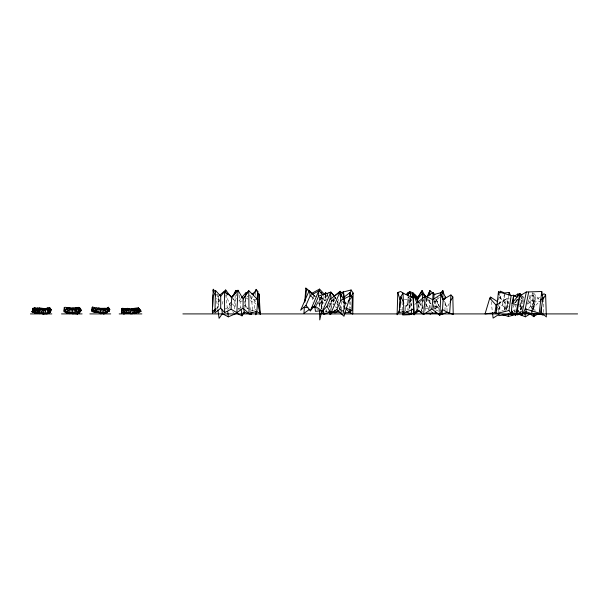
<?xml version="1.0" encoding="UTF-8"?>
<svg xmlns="http://www.w3.org/2000/svg" width="608" height="608" viewBox="0 0 608 608"><rect width="100%" height="100%" fill="white"/><g stroke="black" fill="none" stroke-linecap="round" stroke-linejoin="round"><path stroke-width="0.46" stroke-dasharray="3.04 2.28" d="M521.816 308.932L521.831 297.92M408.052 297.312L407.945 310.186L410.484 302.898L410.476 298.536M326.139 312.026L326.184 309.373M421.808 311.266L421.96 299.972M409.42 309.077L409.587 298.004M429.643 308.332L429.765 299.942M439.06 308.613L437.631 307.42L437.813 297.175M504.769 311.319L499.814 309.928L500.194 293.748M405.658 311.258L405.734 307.207L404.981 305.596M504.959 309.776L505.225 299.615L506.935 298.391L509.39 299.44M444.934 310.589L445.231 300.618M543.377 312.436L543.742 300.306M217.048 294.082L218.66 296.142L218.31 307.306L216.357 309.244M426.413 298.536L426.147 305.3L429.598 311.129M249.485 295.397L245.67 297.669L245.252 307.466L254.205 311.068L255.064 299.113M244.933 307.899L245.358 298.581M234.521 308.91L235.228 294.72M434.097 300.147L433.686 309.822M423.784 301.294L423.905 299.508M255.33 295.435L255.596 291.756M218.66 296.142L218.029 307.177L216.6 308.241M343.74 312.01L344.181 300.633M535.04 312.254L534.462 301.112L533.003 294.91L532.448 300.686L532.859 312.231M521.748 296.05L520.661 306.614L520.684 313.188M339.439 310.331L339.925 305.672M337.037 307.572L337.843 301.416L338.869 298.779M418.319 308.256L418.988 303.225M506.388 309.753L508.615 296.081M433.162 307.39L433.61 304.692L439.204 307.99M505.56 311.638L502.504 304.813L504.579 292.965L505.149 309.685L510.15 298.437M514.467 312.284L516.982 299.379M498.492 300.071L499.191 296.506M499.366 295.617L499.89 292.942M532.395 309.092L535.093 295.67L528.8 295.929M316.768 305.231L317.308 302.571M316.624 305.74L317.353 302.176M319.132 306.865L319.861 303.339L319.261 296.909M520.41 314.093L523.739 299.546M532.95 310.179L535.443 300.626L535.093 295.67M433.914 309.024L434.819 305.809L434.591 300.185M222.042 304.274L223.387 299.957M230.394 302.123L229.604 304.585L229.497 307.716L227.681 309.502M522.181 306.516L520.532 312.588L521.497 311.25M247.866 308.674L245.267 305.269L244.674 300.732L245.784 297.38M405.126 308.142L408.211 299.607L408.166 297.023M426.375 299.888L427.029 298.239M330.889 311.539L330.729 304.608L333.184 298.49M236.231 298.414L235.167 300.99L235.866 306.645M344.561 308.879L343.953 299.835L344.622 308.879L345.709 306.371M230.371 302.89L229.604 304.585L226.13 294.918M514.672 312.398L515.432 310.772M527.311 303.825L532.942 292.357M414.846 304.76L415.659 303.118M252.54 296.537L251.34 298.931L252.905 310.475M512.985 307.534L517.081 299.387M323.486 296.666L321.039 301.439L321.206 308.522M512.833 305.452L514.946 301.34M425.592 306.812L426.436 305.277L426.352 296.985M449.213 303.536L446.956 307.633L447.146 312.162M410.598 298.566L405.734 307.207L412.999 297.89M505.826 309.814L508.47 306.037M219.815 299.524L218.204 301.69L216.623 298.33M240.844 298.672L238.458 301.515L244.674 300.732M327.142 294.85L319.861 303.339L327.454 298.908M439.432 297.137L435.26 301.963L435.617 312.064M528.74 308.355L535.443 300.626M346.864 302.83L345.633 304.205L345.808 307.777L341.658 312.314L340.184 309.776L339.948 305.93L334.24 295.868M528.474 299.744L532.015 309.396L539.729 301.188M419.642 302.556L422.917 299.22M497.754 309.449L502.504 304.813M515.31 301.302L518.844 298.482M539.57 297.16L534.462 301.112L539.684 301.804M231.595 304.433L225.674 308.948L222.908 308.332M527.6 304.152L532.448 300.686L529.013 299.28M498.362 303.764L505.225 299.615L509.793 304.631M238.199 309.145L242.911 306.561M243.694 306.128L245.267 305.269M513.54 303.536L515.926 302.244L516.405 304.942M433.618 309.274L437.631 307.42M324.809 312.155L327.484 311.19M249.949 311.402L255.869 309.366M341.027 311.038L344.379 310.582M404.29 299.296L411.32 299.341L411.548 307.397M256.872 299.6L251.34 298.931L250.184 296.613M425.874 308.431L429.347 309.054M331.52 300.094L335.13 300.854M400.778 309.73L402.496 310.156M513.79 304L518.084 305.634M518.943 305.961L520.661 306.614L519.68 304.053M438.87 311.182L436.316 310.209L435.837 299.075M523.853 297.168L522.128 296.461L522.88 301.082M334.985 306.728L344.523 311.752M433.633 301.059L435.26 301.963L434.036 300.831M512.856 309.981L515.204 311.319M324.163 303.278L321.039 301.439L319.732 297.099M328.069 305.573L329.627 306.493L330.159 310.217M316.472 308.522L318.82 309.951M245.67 297.669L249.63 300.116M250.42 300.603L255.968 304.015M331.596 300.253L336.156 303.346M336.916 303.863L339.188 305.414M320.104 297.168L325.417 300.884M408.31 297.099L411.32 299.341M238.055 308.454L239.529 309.571M520.311 299.6L523.245 301.842M342.228 301.462L345.633 304.205L343.702 299.995L346.271 304.844L344.485 300.474M232.416 298.726L235.167 300.99L232.317 297.586M314.017 295.473L315.354 296.658M434.819 305.809L440.587 311.045M313.971 295.176L315.324 296.461M312.246 297.532L313.599 298.817M317.657 302.693L321.716 306.569L322.286 310.604M339.028 308.256L343.657 312.862L343.566 300.534M325.128 295.108L326.982 297.122M499.601 297.221L508.242 306.812M232.34 303.871L235.722 307.678M334.97 296.902L336.163 298.254M533.55 293.048L540.816 301.348M249.903 295.214L256.059 302.389M521.634 297.844L523.86 300.572M426.527 298.847L430.669 303.947M232.689 311.661L234.285 313.637M324.436 296.689L326.154 298.847M330.729 304.608L329.589 303.164L333.974 304.874L331.497 300.846M325.098 300.702L321.7 296.354L323.053 306.212M426.436 305.277L432.273 312.793M334.666 297.069L336.786 299.972M313.69 295.199L314.762 296.719M317.969 301.264L321.716 306.569L321.199 296.149M427.394 298.498L431.026 303.802M419.262 303.012L422.72 308.552L419.444 302.039M418.16 304.996L422.628 312.185M522.736 296.75L523.625 298.33M410.484 302.898L412.118 305.984M443.126 299.508L446.956 307.633L443.901 300.93M436.027 299.189L439.341 306.728M436.172 299.425L439.402 306.842M216.456 294.188L219.701 301.788M500.148 296.339L505.149 309.685M423.609 299.425L424.528 303.096M519.749 303.97L521.01 310.11L519.893 301.104M327.043 293.596L327.598 296.362M329.072 303.726L329.627 306.493M529.386 295.815L532.015 309.396M408.211 299.607L410.088 309.381M327.172 294.53L327.438 296.392M239.111 295.214L240.981 308.347M216.653 300.861L217.808 309.145M249.987 307.344L250.602 311.858M313.28 295.382L313.789 299.136M321.495 295.997L322.947 306.903M491.18 301.682L492.358 311.714M225.758 294.88L227.483 309.518M401.918 301.804L402.846 310.232M320.431 297.282L321.67 309.13M312.314 296.81L312.869 302.153M422.393 300.413L423.145 308.742M418.236 303.559L418.638 308.142M507.65 307.42L506.935 298.391L499.312 302.822L500.148 313.622M236.193 294.036L236.337 295.86M340.184 305.436L340.541 310.62M325.63 294.5L325.956 299.934M333.625 298.764L333.83 302.252M337.44 301.446L337.577 304.19M334.324 297.745L334.461 300.572M517.15 299.083L517.233 300.93M533.003 294.91L533.657 310.384M350.269 301.758L350.504 308.081M344.272 299.797L344.622 308.879M341.263 301.393L341.658 312.314M429.886 300.086L430.206 310.422M333.534 298.984L333.64 302.685M325.576 294.53L325.728 300.033M326.01 310.126L326.063 311.965M498.56 303.4L498.773 311.896M532.965 293.292L533.338 310.004M331.459 295.587L331.52 298.346M331.542 299.258L331.74 307.526M319.253 297.251L319.466 306.69M410.56 298.916L410.696 308.264M425.6 302.153L425.699 310.559M331.048 301.12L331.132 310.232M349.722 301.279L349.775 307.899M422.583 299.052L422.621 308.431"/><path stroke-width="0.91" d="M225.69 291.878L225.69 289.978L219.366 295.526M65.284 310.68L67.686 313.295L69.38 312.748L71.144 313.553L72.846 312.93L74.472 313.72L75.863 313.234L77.482 313.903L77.497 312.223M104.401 308.704L104.409 308.309L107.084 308.302L108.437 307.253L109.858 309.654L107.069 312.55L105.306 312.459L104.188 313.888L102.501 313.158L100.867 313.789L99.408 312.375L95.775 311.729L93.472 312.216L91.778 311.083L91.367 309.837L92.576 308.583M138.685 309.335L136.876 312.079L139.392 308.856L138.685 309.335L138.662 311.79L136.876 312.079L135.713 313.31L133.942 312.884L132.308 313.72L130.583 312.998L128.767 313.5L126.943 312.816L125.035 313.234L123.477 312.01L121.387 312.033L122.178 308.598C127.718 309.746 133.752 309.586 139.392 308.856L141.079 311.197L138.609 312.786L136.549 312.664L134.695 313.66L133.068 312.953M408.067 295.473L408.09 292.714L414.648 294.903L417.772 298.802L417.719 301.5M105.883 311.456L103.778 313.888L103.793 312.216M253.346 294.948L256.15 289.378L257.769 291.414L257.792 299.706L256.85 311.395L249.022 313.568L243.04 308.172L243.162 299.052L237.979 290.252L231.747 296.902L231.055 309.214L224.633 312.641L220.719 308.21L220.712 296.225L224.474 291.673L231.747 296.902M422.043 294.325L422.089 290.556L416.906 298.741M409.655 293.39L409.686 291.544L413.045 292.919L417.666 297.152L417.825 298.984M429.833 295.283L429.902 290.624L434.94 294.789M341.278 292.615L340.153 291.255L339.758 292.866L351.105 289.986L353.134 293.041L352.754 314.108L349.038 312.026M138.054 310.118L138.388 307.792L140.554 310.392L138.616 311.95M41.42 313.105L42.226 309.525L46.74 309.692L49.172 311.288L50.206 309.35L48.693 309.905L49.172 311.288L47.15 313.515L45.205 313.036L43.404 313.85L41.42 313.105L39.391 313.652L37.377 312.938L35.15 313.318L33.463 311.965L31.365 311.714L33.607 310.551L34.641 310.331L32.566 311.205L35.986 310.255L32.566 311.205M220.712 296.225L215.468 290.404L214.943 312.9L220.719 308.21M498.408 294.242L498.469 291.84L511.153 295.549L513.73 295.252L517.066 297.236M403.788 293.748L400.778 291.513L397.799 292.471L397.123 314.769L399.92 309.518M445.292 298.809L445.345 296.993L443.012 292.197L434.013 294.477L433.831 299.121M541.249 307.625L541.105 312.276L546.372 316.958L545.619 294.804L543.947 293.778L541.758 295.473M212.557 310.376L212.458 313.135L215.711 309.89M212.678 306.706L213.089 294.774M213.218 291.103L213.279 289.271L215.43 292.022M213.279 289.271L212.321 311.448L215.886 308.78M305.953 305.368L310.3 310.87L314.534 305.786L318.592 296.111L318.767 290.928L310.217 295.594L305.953 305.368L300.648 310.217L309.229 290.571L313.15 294.447M442.753 299.638L443.012 292.197M432.767 299.843L433.056 292.44L426.352 296.985L422.56 293.428L417.772 298.802M318.592 296.111L330.76 292.258L330.076 299.22L326.967 306.364L331.003 313.074L336.855 309.624L340.868 300.367L350.375 295.731L352.427 296.628L351.827 310.863L346.56 308.157M100.578 312.147L102.319 312.816L103.892 312.162L105.435 312.983L105.617 308.932L98.96 308.416L96.87 310.278L95.342 308.454L93.548 309.358L92.142 307.572L92.69 307.017L94.612 307.792L100.829 308.568L100.578 312.147L98.99 312.816L97.28 311.896L95.342 308.454L96.322 307.838M245.48 295.784L245.609 292.988L247.441 292.342M333.534 311.843L329.977 314.1L330.053 312.55M431.87 308.917L439.827 315.316L440.853 294.356L432.82 299.698L431.87 308.917L423.594 314.458L417.179 309.48L416.883 302.959L413.25 293.854L411.038 297.776M235.273 293.77L235.904 290.373L237.074 291.756M231.055 309.214L236.846 312.687L237.979 290.252L238.465 291.68M135.713 313.31L135.599 309.32M39.391 313.652L39.604 310.202L40.166 309.632L42.34 309.632M439.827 315.316L442.502 309.578L443.126 299.508L440.853 294.356L443.133 299.258M100.867 313.789L100.981 312.147M215.376 291.658L215.468 290.404M443.126 299.508L450.938 294.964L449.608 313.5L442.502 309.578M128.873 312.831L127.574 313.325L125.742 313.021L123.91 314.009L122.968 312.611L121.395 313.211L121.714 308.917L122.542 308.241L125.742 308.872L127.498 308.347L130.705 308.826L138.388 307.792M304.35 307.747L303.932 313.363L309.715 309.206M304.768 302.138L305.824 288.101L313.295 294.53M522.629 313.31L526.771 312.208L525.928 311.676L526.148 308.948M43.404 313.85L43.533 309.548L45.646 311.661L45.174 309.571L46.162 309.685M256.074 311.038L255.748 314.777L256.85 311.395M257.047 299.828L257.769 291.414M511.153 295.549L508.995 310.536L511.852 315.058L511.419 310.954L512.073 303.346L513.73 295.252L513.015 302.799M511.419 310.954L515.599 315.324L517.514 309.647L519.969 295.792L526.315 291.984L541.751 291.498L542.944 297.776L540.596 314.062L531.65 313.736L531.947 310.262M340.761 296.833L340.997 294.105L339.826 292.304L330.076 299.22M423.594 314.458L425.311 296.043L432.82 299.698M511.852 315.058L512.21 311.288M77.322 313.888L76.274 307.732L67.268 308.332L64.98 310.118L67.929 312.824L69.494 312.542L71.326 313.462L72.922 313.006L77.322 313.888L76.608 308.537L78.782 309.936L78.873 313.234L77.444 312.626M406.456 311.699L411.251 314.328L411.798 308.742M412.976 296.643L413.25 293.854L418.509 302.442M47.485 308.043L47.302 310.346L46.254 308.704L48.754 309.624L47.485 308.043L44.954 308.978L32.581 308.347L32.368 311.889L34.74 312.079M125.035 313.234L125.347 310.126L126.806 311.129L126.943 312.816M69.494 312.542L68.818 310.513L70.262 308.195L65.056 307.253L64.281 307.557L63.901 311.19L66.226 311.494M417.179 309.48L414.086 314.792L412.999 297.89L402.998 293.109L400.847 296.727L399.137 312.565L403.796 311.63M319.284 291.612L319.565 289.074L311.95 293.246M498.469 291.84L495.999 313.72L508.995 310.536M541.751 291.498L539.212 313.158L525.297 308.864L521.58 315.643L517.514 309.647M127.498 309.89L127.574 309.29L126.806 311.129L129.124 309.274M412.999 297.89L413.387 294.758L414.086 314.792M47.553 310.43L47.15 313.515L49.172 311.288M50 311.334L51.216 309.601L48.192 308.15L49.172 309.882L49.499 307.412C45.41 309.989 40.546 307.184 36.206 308.218L34.2 307.671L34.071 308.416M305.079 300.975L306.668 288.929L305.824 288.101M133.942 312.884L134.155 309.442L134.763 309.685M497.732 301.788L490.641 297.122L489.79 298.118L485.047 313.91L494.942 312.717L496.075 305.148L497.367 304.213M508.767 295.169L509.215 292.433L504.579 292.965L500.24 291.156L499.89 292.942M105.123 312.679L106.902 312.862L107.426 309.746M73.773 308.104L74.503 313.606M123.91 314.009L124.412 311.311M78.873 313.234L79.823 308.142L78.516 307.359L76.274 307.732M103.892 312.162L103.96 308.742M517.522 296.605L518.062 293.839L514.497 296.218M515.599 315.324L519.87 293.459L521.839 295.169M496.394 310.772L497.093 307.207M521.58 315.643L526.315 291.984M49.712 310.019L50.038 308.438L49.499 307.412L51.216 309.601L49.339 308.644L46.748 308.378L47.219 308.879M525.297 308.864L528.679 292.19M70.733 309.54L71.052 308.036L68.818 310.513L67.268 308.332L67.929 312.824L64.98 310.118L64.281 307.557M121.395 313.211L122.056 310.126L121.714 308.917L124.769 308.735L122.056 310.126L124.746 309.518M225.18 292.281L225.69 289.978L231.177 297.282M321.244 310.293L321.305 312.945L319.762 319.899L319.55 310.468M349.904 295.412L351.105 289.986M108.33 308.507L107.517 309.54L105.617 308.932L106.187 311.691L107.54 311.95L108.156 307.511L106.696 308.53L105.184 308.522M39.072 309.252L39.398 307.846M533.93 316.753L534.371 314.952M35.15 313.318L35.796 310.726L37.574 312.041L39.604 310.202L41.45 311.767L43.768 309.654L45.646 311.661M37.058 310.688L37.612 308.545M43.89 308.955L44.004 308.522M92.097 309.206L92.69 307.017M35.15 310.475L35.75 308.59M79.823 308.142L78.782 309.936L78.516 307.359L80.454 308.887L78.645 312.854M350.375 295.731L343.976 316.266L336.855 309.624M107.54 311.95L108.156 307.511L109.387 309.685L106.902 312.862M33.394 308.454L32.657 308.993L33.79 310.604L34.413 308.788L34.816 309.381M403.894 311.554L402.663 314.974L409.762 314.678L410.43 313.523M127.148 309.244L127.498 308.347L126.677 309.814M427.356 297.411L429.902 290.624L427.112 296.955M444.304 299.638L445.345 296.993M328.73 311.235L330.57 314.435L331.276 312.717M339.439 292.972L340.153 291.255L333.883 296.332M409.762 314.678L410.438 313.067M310.3 310.87L318.767 290.928L321.009 292.364L323.296 295.245M331.003 313.074L339.826 292.304L340.868 300.367M314.534 305.786L322.453 311.205L330.76 292.258L334.24 295.868M37.574 312.041L38.532 309.882L40.166 309.632M330.57 314.435L331.292 312.808M233.442 296.111L235.364 291.878L235.927 293.634M243.664 308.393L244.211 312.056L250.975 314.572L252.13 312.109M76.608 308.537L75.483 310.741L75.742 313.348M324.71 294.28L325.523 292.691L327.043 293.596M37.202 308.499L37.468 307.982M96.87 310.278L98.131 307.876M232.142 297.251L235.904 290.373L236.048 292.205M450.118 301.895L452.831 296.978L450.938 294.964M221.867 309.426L222.33 313.705L228.342 316.836L236.687 313.242L242.045 315.856L244.211 312.056M417.43 298.65L422.089 290.556L425.114 296.142M105.435 312.983L106.187 311.691M541.888 301.234L545.619 294.804M351.302 296.187L353.134 293.041M42.545 308.682L40.341 308.925L40.911 308.248M49.172 309.882L50.038 308.438M77.482 313.903L78.219 312.679M137.096 310.148L138.084 308.575M243.162 299.052L248.756 290.639L257.792 299.706M243.42 298.65L248.756 290.639L249.022 313.568M94.612 307.792L93.548 309.358L94.126 311.06L95.684 312.216L97.28 311.896M79.428 310.483L79.61 312.915L80.241 308.165L81.388 310.361L78.979 313.257L77.178 313.15M222.33 313.705L219.085 318.349L217.938 310.065M124.184 309.252L123.044 310.734L122.246 309.381M48.032 312.74L47.006 314.055L45.235 313.515L43.875 314.169L42.727 313.515M512.073 303.346L519.87 293.459L519.969 295.792L521.079 297.16M440.64 293.656L442.822 290.768L440.488 293.535M340.708 295.458L343.505 291.992L344.272 299.797M37.377 312.938L39.604 310.202M241.437 297.966L245.609 292.988L245.647 295.8M67.245 307.473L64.98 310.118L68.689 308.066L70.262 308.195M105.617 308.932L104.204 310.528L102.114 308.773L100.715 310.498L99.089 308.393M348.103 301.446L352.427 296.628M322.453 311.205L326.967 306.364M39.102 308.621L37.582 310.171M540.375 300.504L542.944 297.776M424.224 297.89L425.532 296.552L425.311 296.043L416.883 302.959M64.478 308.286L64.19 311.919L66.15 312.048L65.33 310.696M123.477 312.01L125.347 310.126M91.778 311.083L92.918 309.943M72.162 308.545L72.641 308.074L72.398 310.696L72.922 313.006M33.79 310.604L35.545 309.046L36.556 310.141M135.371 312.717L134.284 313.614L132.666 313.143M127.748 309.761L129.01 308.742L127.938 308.986M399.912 307.656L399.897 299.265L401.295 298.163M406.19 294.302L409.686 291.544L410.742 294.105M350.064 296.347L349.661 292.767L344.166 297.069L344.181 299.744M236.846 312.687L243.04 308.172M413.022 313.097L413.934 314.503L418.882 310.886L423.647 314.29M311.889 307.648L313.333 306.607L314.898 307.564M432.569 312.694L430.32 314.184L428.876 313.067M130.424 309.89L131.685 308.773M498.583 314.617L493.111 318.098L492.465 312.626M517.986 313.956L525.441 316.798L529.895 314.055M497.602 304.22L496.075 305.148L489.79 298.118M251.78 294.029L255.596 291.756M332.546 312.048L335.038 312.824L338.709 310.642M498.796 312.839L498.864 315.674L510.971 313.956L517.841 314.815L519.977 313.591M529.393 313.295L533.482 316.502L538.817 313.546M39.269 312.915L38.023 313.591L36.746 312.983L35.028 313.143L33.98 311.729M33.463 311.965L35.796 310.726M411.251 314.328L414.246 312.748M415.743 311.957L417.992 310.772L421.428 311.919M101.992 312.314L100.502 313.036L98.998 312.132L97.47 312.58L96.398 311.653L94.666 311.752M93.343 311.098L94.757 312.208L96.201 311.524M99.613 308.324L104.409 308.309M40.994 313.348L42.56 312.649M413.394 309.115L403.978 313.188L402.998 293.109M425.729 313.363L435.647 312.983L442.328 314.245L447.146 312.162L453.234 314.503L452.831 296.978M314.686 305.702L315.453 311.334L322.286 310.604L323.92 314.169L330.889 311.539M102.539 308.621L102.114 308.773L102.319 312.816M328.966 292.722L330.965 292L333.078 294.895M39.49 313.553L41.222 312.953L42.849 313.66M98.405 308.628L99.826 308.226L98.01 308.233M123.166 311.334L124.807 313.204L129.641 312.793L131.298 313.47M503.432 314.754L508.364 316.449L516.238 314.412M36.51 313.523L42.157 313.188M36.07 313.242L37.742 312.824L39.307 313.462M65.216 311.904L66.401 313.135L68.126 312.786L69.639 313.698L71.341 313.143L72.854 313.918L74.579 313.5L76.038 313.857M40.873 308.78L38.616 309.138L38.912 310.658M128.007 313.234L129.747 312.96L131.07 314.055M34.116 311.995L32.855 312.17L32.65 309.008M100.046 308.659L100.829 308.568M304.228 307.466L307.975 307.321M312.656 307.139L315.468 307.032M344.865 312.679L350.672 312.596L350.573 309.89M30.4 313.91L51.817 313.91M61.507 313.91L82.095 313.91M89.87 313.91L110.702 313.91M119.191 313.91L141.869 313.91M182.871 313.91L577.6 313.91M135.911 312.269L137.986 312.322M100.753 312.444L102.577 312.512L103.778 313.888M94.126 311.06L92.173 310.977L92.142 307.572M335.593 312.056L340.662 312.352M321.305 312.945L326.116 313.796M531.81 314.518L525.981 313.143L524.81 312.064M133.593 312.778L134.877 313.09M494.942 312.717L498.53 313.66M502.117 314.602L504.815 315.316M47.371 312.74L49.035 313.211L50.168 311.957L50.905 310.323L50.19 308.423M78.295 307.884L77.49 307.625L78.782 309.936M45.653 312.938L47.302 313.515M538.338 313.447L543.294 315.24M525.928 311.676L531.65 313.736M256.28 311.706L259.662 312.938L257.503 298.437M44.468 312.907L46.147 313.538L47.698 312.77L49.377 313.226L51.004 310.886L50.206 309.35M108.163 309.206L109.387 309.685M43.943 313.128L45.684 313.834M70.315 312.694L68.848 312.079L67.572 312.626L66.302 311.463M40.934 313.067L42.568 313.751M133.395 308.735L134.284 309.138M137.165 310.179L136.625 308.416L138.069 309.077L134.794 308.575L136.542 309.73M79.017 308.218L80.454 308.887M108.619 309.077L109.858 309.654M80.112 309.746L81.388 310.361M136.625 308.416L138.198 309.206M130.583 312.998L130.249 311.6L132.004 309.67L134.163 311.334L135.896 309.882L137.644 310.62L137.613 309.236L141.079 311.197M130.12 312.938L131.313 313.644M257.686 293.162L259.076 294.097L260.285 314.564L259.259 308.195L259.076 294.097M139.293 309.958L140.509 310.84M243.208 312.368L244.682 313.485M227.605 294.751L224.474 291.673L224.633 312.641M41.162 312.618L42.56 313.857M306.668 288.929L309.335 291.308M310.673 292.494L312.679 294.28M311.57 296.886L310.217 295.594L309.229 290.571M35.348 308.788L34.2 307.671L36.792 308.849L36.206 308.218M96.231 311.334L97.47 312.58M346.081 308.78L349.813 312.626L349.782 308.841M324.512 294.439L319.565 289.074L319.762 290.898M333.176 294.865L331.39 292.828L334.62 296.651M257.906 304.54L259.137 305.968M123.743 311.942L124.807 313.204M106.696 308.53L107.517 309.54M39.452 310.255L38.616 309.138L39.634 310.528M69.282 308.096L70.194 309.51M423.761 295.306L422.56 293.428L422.583 299.052M32.581 308.347L33.273 309.533M415.971 297.373L414.648 294.903L414.686 296.734M434.013 294.477L433.056 292.44L434.059 294.736M213.066 290.776L215.437 295.815M400.847 296.727L403.856 303.179M518.062 293.839L519.019 295.914M343.315 299.159L340.997 294.105L341.096 296.841M510.598 295.678L509.215 292.433L509.481 294.15M108.498 310.042L109.159 311.699L108.437 307.253M397.799 292.471L399.897 299.265M75.24 307.96L75.483 310.741L73.667 308.697L72.398 310.696L70.612 308.302L71.326 313.462M94.354 310.658L94.757 312.208M122.178 308.598L122.466 310.004M44.954 308.978L45.068 309.533M66.09 311.311L66.401 313.135M524.689 312.178L525.441 316.798M256.15 289.378L256.416 291.186M329.582 311.304L329.977 314.1M241.11 309.29L242.045 315.856M250.732 312.763L250.975 314.572M321.009 292.364L321.252 294.181M323.312 309.632L323.92 314.169M490.641 297.122L490.854 298.946M227.696 311.342L228.342 316.836M35.545 309.046L35.735 310.642M402.952 311.167L403.264 313.971M95.342 308.454L95.684 312.216M508.151 313.743L508.364 316.449M132.308 313.72L132.004 309.67L132.628 309.358L130.249 311.6L128.668 309.822L128.767 313.5M343.558 299.584L343.505 291.992L343.854 298.026M343.535 293.504L343.892 298.931M510.872 312.2L510.971 313.956M442.062 309.677L442.328 314.245M442.822 290.768L442.966 293.565M334.909 309.996L335.038 312.824M517.636 310.186L517.841 314.815M413.045 292.919L413.121 294.796M413.858 312.626L413.934 314.503M435.586 311.144L435.647 312.983M325.523 292.691L325.576 294.53M138.533 309.844L138.609 312.786M533.421 313.713L533.482 316.502M442.898 290.837L442.951 293.626M408.09 292.714L408.15 296.164M410.499 295.176L410.468 293.307L410.476 296.795M349.661 292.767L349.684 296.552M98.96 308.416L98.99 312.816M50.312 309.86L50.145 312.565L48.397 312.451L50.312 309.86"/></g></svg>
